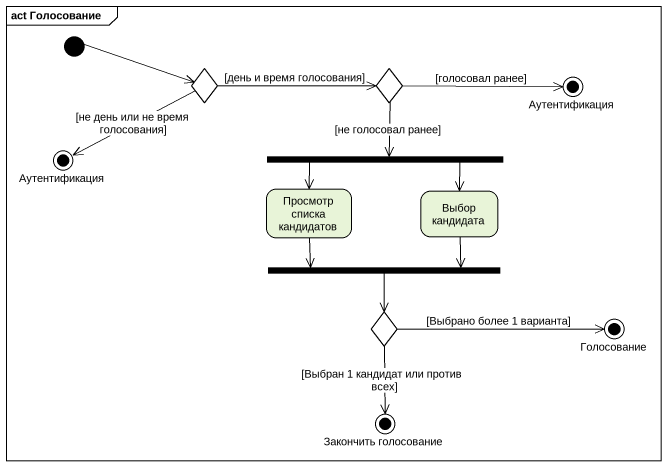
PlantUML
@startuml
mainframe act Голосование
hide empty description
state choice1 <<choice>>
state choice2 <<choice>>
state Аутентификация <<end>>
state "Аутентификация" as Аутентификация_2 <<end>>
state fork1 <<fork>>
state "Просмотр списка кандидатов" as Просмотр_списка_кандидатов
state "Выбор кандидата" as Выбор_кандидата
state fork2 <<join>>
state choice3 <<choice>>
state Голосование <<end>>
state "Закончить голосование" as Закончить_голосование <<end>>
[*] -right-> choice1
choice1 -right-> choice2 : [день и время голосования]
choice1 -left-> Аутентификация_2 : [не день или не время голосования]
choice2 -right-> Аутентификация : [голосовал ранее]
choice2 --> fork1 : [не голосовал ранее]
fork1 --> Просмотр_списка_кандидатов
fork1 --> Выбор_кандидата
Просмотр_списка_кандидатов --> fork2
Выбор_кандидата --> fork2
fork2 --> choice3
choice3 -right-> Голосование : [Выбрано более 1 варианта]
choice3 --> Закончить_голосование : [Выбран 1 кандидат или против всех]
@enduml
